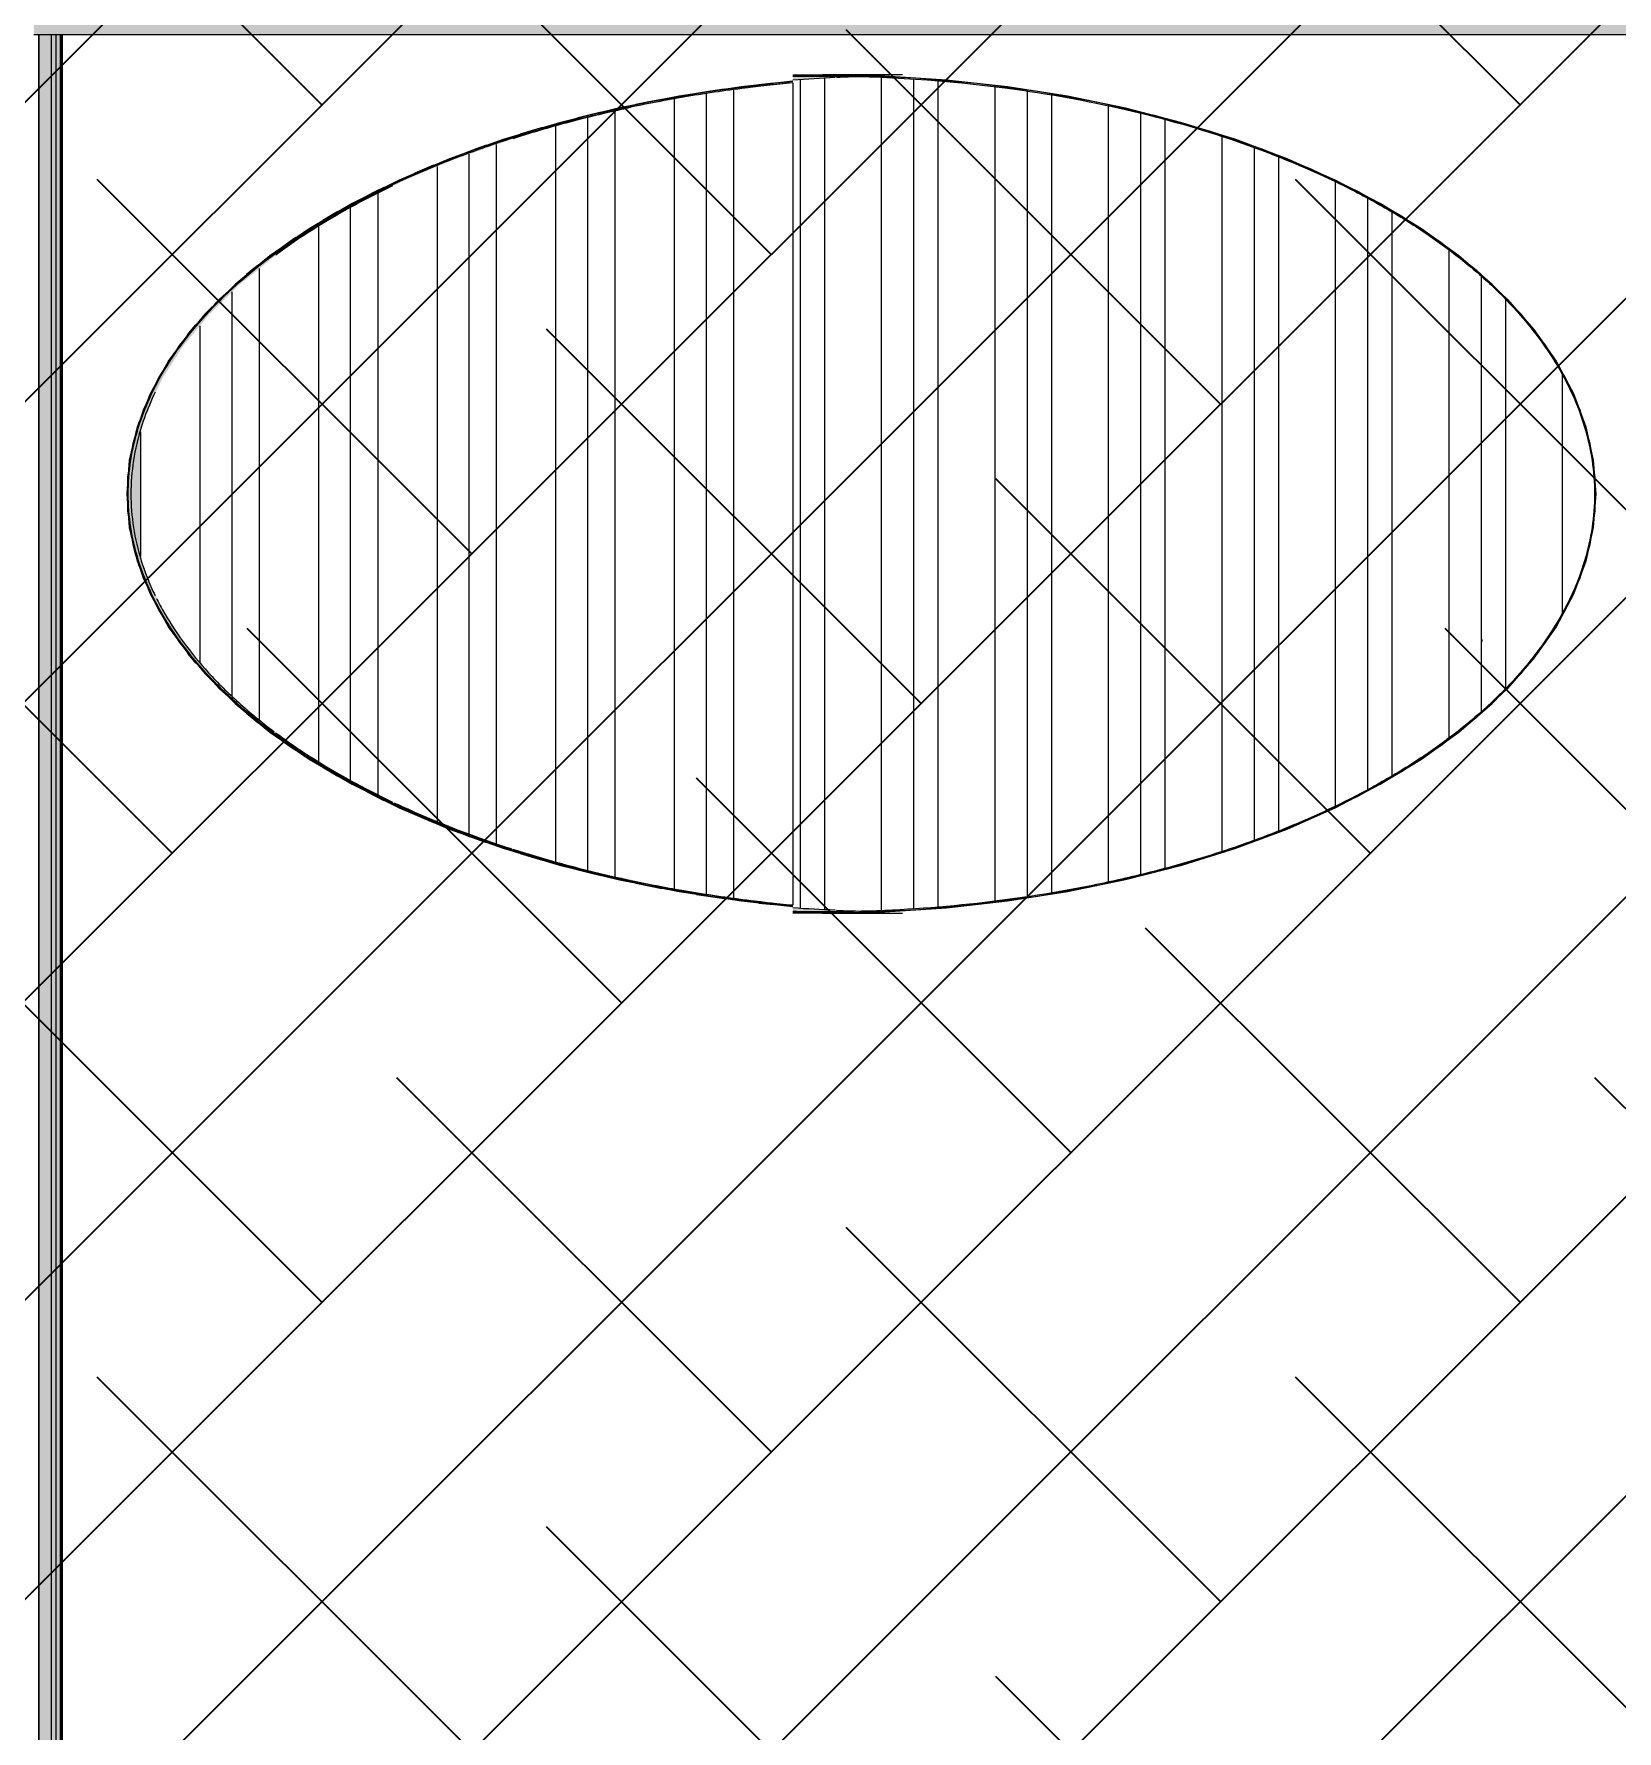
# Model space of a CAD drawing. Header units: millimetres. Extents: x 50357 to 985146, y 723188 to 1803594.
# Drawn here: x 863052 to 866789, y 739682 to 743690 of the extents above; entities that cross this region are included whole.
import ezdxf

# ---------------------------------------------------------------- set-up
doc = ezdxf.new("R2010")
doc.units = ezdxf.units.MM
doc.header["$LTSCALE"] = 3
doc.header["$MEASUREMENT"] = 0
for name, color, linetype, lineweight, true_color in [('A-FLOR', 7, 'Continuous', 5, 0x6e6e6e), ('A-GENM', 7, 'Continuous', 13, 0x6e6e6e), ('A-WALL', 7, 'Continuous', 13, 0x6e6e6e), ('I-WALL', 7, 'Continuous', 25, 0x6e6e6e)]:
    doc.layers.add(name, color=color, linetype=linetype, lineweight=lineweight, true_color=true_color)
doc.layers.add('Hatch (HOR not under LTC submission)', color=252, linetype='Continuous', lineweight=35)

# ---------------------------------------------------------------- blocks, each defined once
blk = doc.blocks.new('Opening End Plate L3 - Opening End Plate L3-4167997-SEC D_1')
at = {"layer": 'A-GENM'}
blk.add_hatch(color=256, dxfattribs=at).paths.add_polyline_path([(-684219.2, 17425), (-684072.3, 17428.2), (-683926.4, 17437.8), (-683768.4, 17456), (-683641.1, 17475.9), (-683503.7, 17504.2), (-683351.9, 17544.3), (-683243.6, 17578.3), (-683122.6, 17623.6), (-683008.7, 17674), (-682902.7, 17729.2), (-682805.2, 17788.9), (-682716.9, 17852.6), (-682637.2, 17921.2), (-682570, 17990.6), (-682512.4, 18063.9), (-682465.8, 18139.6), (-682430.6, 18217), (-682407, 18295.7), (-682395.2, 18375.1), (-682395.2, 18454.9), (-682407, 18534.3), (-682430.6, 18613), (-682465.8, 18690.4), (-682512.4, 18766.1), (-682570, 18839.4), (-682638.3, 18910), (-682727.2, 18984.8), (-682805.2, 19041.1), (-682902.7, 19100.8), (-683008.7, 19156), (-683122.6, 19206.4), (-683247.8, 19253.1), (-683370.9, 19291.6), (-683503.7, 19325.8), (-683664.2, 19357.7), (-683782.4, 19376.2), (-683926.4, 19392.2), (-684080.7, 19402), (-684219.2, 19405), (-684288.9, 19403.5), (-684288.9, 19400.5), (-684219.2, 19402), (-684072.5, 19398.8), (-683926.6, 19389.2), (-683768.4, 19371), (-683641.6, 19351.1), (-683504.3, 19322.9), (-683351.9, 19282.5), (-683244.5, 19248.9), (-683123.6, 19203.7), (-683009.9, 19153.3), (-682901.4, 19096.6), (-682806.7, 19038.6), (-682718.6, 18975), (-682640.2, 18907.8), (-682572.1, 18837.4), (-682514.7, 18764.3), (-682468.3, 18689), (-682433.3, 18611.9), (-682409.8, 18533.6), (-682398.1, 18454.6), (-682398.1, 18375.4), (-682409.8, 18296.4), (-682433.3, 18218.1), (-682468.3, 18141), (-682518.9, 18060.3), (-682572.1, 17992.6), (-682641.5, 17921.2), (-682727.2, 17848.8), (-682806.7, 17791.4), (-682904, 17731.8), (-683009.9, 17676.7), (-683123.6, 17626.3), (-683247.8, 17580.1), (-683371.6, 17541.3), (-683504.3, 17507.1), (-683664.2, 17475.4), (-683782.7, 17456.7), (-683926.6, 17440.8), (-684080.7, 17431), (-684219.2, 17428), (-684288.9, 17429.5), (-684288.9, 17426.5)], flags=0)
h = blk.add_hatch(color=256, dxfattribs=at)
h.paths.add_polyline_path([(-684219.2, 17428), (-684145.6, 17430.5), (-684199.8, 17432.7), (-684288.9, 17438.3), (-684288.9, 17429.5), (-684228.8, 17428.2)], flags=0)
h.paths.add_polyline_path([(-684288.9, 19391.4), (-684177.4, 19398.8), (-684151.3, 19400.5), (-684228.8, 19401.8), (-684288.9, 19400.5), (-684288.9, 19391.7)], flags=0)
h = blk.add_hatch(color=256, dxfattribs=at)
h.paths.add_polyline_path([(-684182.5, 17425.8), (-684123.3, 17426.8), (-684145.6, 17426.6)], flags=0)
h.paths.add_polyline_path([(-684036.1, 17430.6), (-683976.6, 17434.2), (-684011.5, 17432.2)], flags=0)
h.paths.add_polyline_path([(-683890.9, 17441.7), (-683853.9, 17445), (-683861.5, 17445), (-683872.5, 17443.8)], flags=0)
h.paths.add_polyline_path([(-683747.8, 17459.2), (-683711.2, 17464.1), (-683716.7, 17464.1)], flags=0)
h.paths.add_polyline_path([(-683607.8, 17482.8), (-683560.1, 17492), (-683576.1, 17489.3)], flags=0)
h.paths.add_polyline_path([(-683471.7, 17512.5), (-683436.5, 17520.6), (-683440.1, 17520.6), (-683456, 17516.5)], flags=0)
h.paths.add_polyline_path([(-683340.4, 17547.9), (-683306.3, 17557.6), (-683309.4, 17557.6)], flags=0)
h.paths.add_polyline_path([(-683214.8, 17589), (-683182.1, 17600.2), (-683184.8, 17600.2)], flags=0)
h.paths.add_polyline_path([(-683095.7, 17635.5), (-683064.6, 17648.1), (-683067, 17648.1)], flags=0)
h.paths.add_polyline_path([(-682983.8, 17686.9), (-682954.5, 17701), (-682956.8, 17701)], flags=0)
h.paths.add_polyline_path([(-682879.9, 17743.1), (-682852.7, 17758.5), (-682852.7, 17759.8), (-682854.8, 17758.5)], flags=0)
h.paths.add_polyline_path([(-682784.7, 17803.7), (-682759.7, 17820.3), (-682759.7, 17821.7), (-682761.7, 17820.3)], flags=0)
h.paths.add_polyline_path([(-682698.7, 17868.2), (-682676.2, 17885.9), (-682656.4, 17904.5), (-682678.1, 17885.9)], flags=0)
h.paths.add_polyline_path([(-682622.6, 17936.3), (-682602.7, 17954.9), (-682585.6, 17974.4), (-682604.5, 17954.9)], flags=0)
h.paths.add_polyline_path([(-682556.8, 18007.4), (-682539.7, 18027), (-682532.2, 18038.7), (-682541.4, 18027)], flags=0)
h.paths.add_polyline_path([(-682501.7, 18081.2), (-682487.5, 18101.5), (-682476.4, 18122.3), (-682489.2, 18101.5)], flags=0)
h.paths.add_polyline_path([(-682457.8, 18157.2), (-682446.6, 18178.1), (-682438.6, 18199.4), (-682448.3, 18178.1)], flags=0)
h.paths.add_polyline_path([(-682425.2, 18234.9), (-682417.2, 18256.2), (-682414.8, 18269.7), (-682418.9, 18256.2)], flags=0)
h.paths.add_polyline_path([(-682404.3, 18313.7), (-682399.5, 18335.3), (-682399.5, 18346.2), (-682401.1, 18335.3)], flags=0)
h.paths.add_polyline_path([(-682395.2, 18393.2), (-682393.6, 18415), (-682395.2, 18436.8), (-682395.2, 18415)], flags=0)
h.paths.add_polyline_path([(-682397.9, 18472.9), (-682399.5, 18494.7), (-682403.2, 18508.9), (-682399.5, 18483.8)], flags=0)
h.paths.add_polyline_path([(-682412.4, 18552.2), (-682417.2, 18573.8), (-682425.2, 18595.1), (-682414.8, 18560.3)], flags=0)
h.paths.add_polyline_path([(-682438.6, 18630.6), (-682446.6, 18651.9), (-682457.8, 18672.8), (-682446.6, 18648.3)], flags=0)
h.paths.add_polyline_path([(-682476.4, 18707.7), (-682487.5, 18728.5), (-682498.7, 18743.9), (-682487.5, 18725.7)], flags=0)
h.paths.add_polyline_path([(-682525.5, 18782.8), (-682539.7, 18803), (-682556.8, 18822.6), (-682539.7, 18800.8)], flags=0)
h.paths.add_polyline_path([(-682585.6, 18855.6), (-682602.7, 18875.1), (-682622.6, 18893.7), (-682591.3, 18861.5)], flags=0)
h.paths.add_polyline_path([(-682656.4, 18925.5), (-682676.2, 18944.1), (-682698.7, 18961.8), (-682676.2, 18942.5)], flags=0)
h.paths.add_polyline_path([(-682737.3, 18992.1), (-682759.7, 19009.7), (-682761.7, 19009.7), (-682759.7, 19008.3)], flags=0)
h.paths.add_polyline_path([(-682827.8, 19055), (-682852.7, 19071.5), (-682852.7, 19070.2), (-682831.3, 19057.1)], flags=0)
h.paths.add_polyline_path([(-682927.4, 19113.7), (-682954.5, 19129), (-682954.5, 19127.8), (-682935.4, 19117.8)], flags=0)
h.paths.add_polyline_path([(-683035.4, 19167.9), (-683064.6, 19181.9), (-683064.6, 19180.8), (-683039.5, 19169.7)], flags=0)
h.paths.add_polyline_path([(-683151.2, 19217.2), (-683182.1, 19229.8), (-683182.1, 19228.7)], flags=0)
h.paths.add_polyline_path([(-683273.8, 19261.2), (-683306.3, 19272.4), (-683306.3, 19271.4)], flags=0)
h.paths.add_polyline_path([(-683402.7, 19299.8), (-683456, 19313.9), (-683436.5, 19308.5)], flags=0)
h.paths.add_polyline_path([(-683536.8, 19332.6), (-683571.8, 19340.7), (-683560.1, 19337.4)], flags=0)
h.paths.add_polyline_path([(-683675.4, 19359.4), (-683711.2, 19365.9), (-683711.2, 19365.1)], flags=0)
h.paths.add_polyline_path([(-683817.6, 19380.1), (-683872.5, 19386.6), (-683853.9, 19384.2)], flags=0)
h.paths.add_polyline_path([(-683962.4, 19394.5), (-683999.1, 19397.8), (-683999.1, 19397), (-683976.6, 19395.5)], flags=0)
h.paths.add_polyline_path([(-684108.8, 19402.6), (-684168, 19404.2), (-684145.6, 19403.4)], flags=0)
for p, q in [((-684219.2, 19405), (-684289.1, 19404.3)), ((-684030.6, 19405), (-684219.2, 19405)), ((-684289.1, 17425.7), (-684219.2, 17425)), ((-684219.2, 17425), (-684030.6, 17425))]:
    blk.add_line(p, q, dxfattribs=at)
at = {"layer": 'A-GENM', "flags": 128}
blk.add_lwpolyline([(-684219.2, 17425), (-684072.3, 17428.2), (-683926.4, 17437.8), (-683782.4, 17453.8), (-683641.1, 17475.9), (-683503.7, 17504.2), (-683370.9, 17538.4), (-683243.6, 17578.3), (-683122.6, 17623.6), (-683008.7, 17674), (-682902.7, 17729.2), (-682805.2, 17788.9), (-682716.9, 17852.6), (-682638.3, 17920), (-682570, 17990.6), (-682512.4, 18063.9), (-682465.8, 18139.6), (-682430.6, 18217), (-682407, 18295.7), (-682395.2, 18375.1), (-682395.2, 18454.9), (-682407, 18534.3), (-682430.6, 18613), (-682465.8, 18690.4), (-682512.4, 18766.1), (-682570, 18839.4), (-682638.3, 18910), (-682716.9, 18977.4), (-682805.2, 19041.1), (-682902.7, 19100.8), (-683008.7, 19156), (-683122.6, 19206.4), (-683243.6, 19251.7), (-683370.9, 19291.6), (-683503.7, 19325.8), (-683641.1, 19354.1), (-683782.4, 19376.2), (-683926.4, 19392.2), (-684072.3, 19401.8), (-684219.2, 19405)], dxfattribs=at)
at = {"layer": 'A-GENM'}
for points in [[(-684289, 19401.3), (-684265.8, 19401.8), (-684242.5, 19402), (-684219.2, 19402)], [(-684189.4, 19398.2), (-684222.7, 19396.7), (-684256, 19394.6), (-684289.1, 19392)], [(-684289.1, 17438), (-684256, 17435.4), (-684222.6, 17433.9), (-684189.3, 17432.9)], [(-684219.2, 17428), (-684242.5, 17428), (-684265.8, 17428.2), (-684289, 17428.7)], [(-684186.1, 17431.6), (-684165.8, 17430.7), (-684145.4, 17430.1), (-684125, 17429.7)]]:
    blk.add_open_spline(points, degree=3, dxfattribs=at)
for points, knots in [([(-684219.2, 19402), (-684072.3, 19402), (-683827.4, 19385.9), (-683501.2, 19326.8), (-683240.2, 19252.5), (-683043.9, 19172.5), (-682902.6, 19098.9), (-682805.2, 19039.3), (-682717, 18975.6), (-682612.3, 18885.9), (-682528.3, 18789.8), (-682466.4, 18689.3), (-682431.4, 18612.1), (-682407.9, 18533.8), (-682392.2, 18428.3), (-682402, 18295.9), (-682460.7, 18139.9), (-682564.9, 17990.8), (-682687.6, 17875.6), (-682805.2, 17790.7), (-682902.6, 17731.1), (-683008.6, 17675.9), (-683122.4, 17625.5), (-683243.4, 17580.2), (-683370.7, 17540.3), (-683503.5, 17506.2), (-683686.8, 17468.5), (-683925.4, 17436.6), (-684121.3, 17428), (-684219.2, 17428)], [-3.141593, -3.141593, -3.141593, -3.141593, -2.899932, -2.738824, -2.577717, -2.41661, -2.336056, -2.255502, -2.174949, -2.094395, -1.933288, -1.852734, -1.77218, -1.691627, -1.611073, -1.449966, -1.288859, -1.127751, -0.966644, -0.88609, -0.805537, -0.724983, -0.644429, -0.563876, -0.483322, -0.402768, -0.322215, -0.161107, 0, 0, 0, 0]), ([(-684125.1, 19400.7), (-684142.5, 19400.2), (-684162.9, 19399.4), (-684183.2, 19398.5), (-684186.1, 19398.4)], [3.19341566, 3.19341566, 3.19341566, 3.19341566, 3.22214631, 3.22695836, 3.22695836, 3.22695836, 3.22695836])]:
    blk.add_open_spline(points, degree=3, knots=knots, dxfattribs=at)
blk = doc.blocks.new('Aluminum Louvers FL - Aluminum Louvers FL-3941679-SEC D_2')
at = {"layer": 'A-GENM'}
h = blk.add_hatch(color=256, dxfattribs=at)
h.paths.add_polyline_path([(-689237.7, 8895), (-689237.7, 9185), (-689245.9, 9158.6), (-689258.2, 9079.1), (-689258.2, 9000.1), (-689243.9, 8914.8), (-689239, 8899.2)], flags=0)
h.paths.add_polyline_path([(-689237.7, 13543.4), (-689237.7, 13836.6), (-689246.7, 13807), (-689258.7, 13729.1), (-689258.4, 13648), (-689244.3, 13564.7), (-689239, 13547.6)], flags=0)
h.paths.add_polyline_path([(-689237.7, 18268), (-689237.9, 18561.3), (-689246.7, 18533), (-689258.9, 18450), (-689258.9, 18375.4), (-689244.3, 18289.3), (-689237.9, 18268.5)], flags=0)
h.paths.add_polyline_path([(-689237.7, 22992.5), (-689238.5, 23284.8), (-689246.7, 23258.6), (-689259, 23179.1), (-689257.8, 23093), (-689246.5, 23020.7), (-689238.5, 22995.1)], flags=0)
blk = doc.blocks.new('Opening End Plate L3 - Opening End Plate L3-4167997-SEC D_2')
at = {"layer": 'A-GENM'}
blk.add_hatch(color=256, dxfattribs=at).paths.add_polyline_path([(-687697.3, 17440.9), (-687697.3, 17443.9), (-687818.4, 17456.7), (-687967.8, 17479.3), (-688109.3, 17507.1), (-688247.9, 17541.3), (-688380.8, 17581.1), (-688509, 17627.2), (-688625.9, 17676.7), (-688736.5, 17731.8), (-688838.1, 17791.4), (-688939.1, 17862.3), (-689012.1, 17922.2), (-689083.3, 17992.6), (-689143.3, 18065.7), (-689191.7, 18141), (-689230.4, 18224.6), (-689252.8, 18296.4), (-689265.1, 18375.4), (-689265.1, 18454.6), (-689252.8, 18533.6), (-689228.3, 18611.9), (-689191.7, 18689), (-689140.2, 18768.1), (-689083.3, 18837.4), (-689012.1, 18907.8), (-688924.5, 18978.9), (-688838.1, 19038.6), (-688736.5, 19098.2), (-688621.2, 19155.3), (-688507, 19203.7), (-688380.8, 19248.9), (-688238.4, 19291), (-688109.3, 19322.9), (-687965.8, 19351.1), (-687818.4, 19373.3), (-687697.3, 19386.1), (-687697.3, 19389.1), (-687818.7, 19376.2), (-687967.8, 19353.7), (-688109.9, 19325.8), (-688248.7, 19291.6), (-688381.7, 19251.7), (-688508.9, 19206.1), (-688628.7, 19155.3), (-688745.3, 19096.5), (-688844.7, 19037.7), (-688932, 18977.4), (-689014.1, 18910), (-689085.5, 18839.4), (-689145.7, 18766.1), (-689196.9, 18685.1), (-689231.1, 18613), (-689255.8, 18534.3), (-689268.1, 18450), (-689268.1, 18375.1), (-689255.8, 18295.7), (-689230.1, 18214.9), (-689194.4, 18139.6), (-689140.2, 18057.2), (-689085.5, 17990.6), (-689014.1, 17920), (-688932, 17852.6), (-688839.8, 17788.9), (-688737.9, 17729.2), (-688627.1, 17674), (-688508.1, 17623.6), (-688381.7, 17578.3), (-688238.4, 17535.9), (-688109.9, 17504.2), (-687966.3, 17475.9), (-687818.7, 17453.8), (-687787.5, 17450.5)], flags=0)
h = blk.add_hatch(color=256, dxfattribs=at)
h.paths.add_polyline_path([(-687697.3, 17443.9), (-687697.3, 17444.6), (-687763, 17450.9)], flags=0)
h.paths.add_polyline_path([(-687812.1, 17456.7), (-687967.8, 17480.6), (-688109.9, 17508.9), (-688248.7, 17543.4), (-688381.7, 17583.7), (-688508.9, 17629.8), (-688627.1, 17680.5), (-688737.9, 17736.4), (-688839.8, 17796.9), (-688932.8, 17862.3), (-689014.1, 17930.4), (-689083.3, 18000.3), (-689140.2, 18070.7), (-689186.8, 18143.8), (-689222.7, 18220.3), (-689246.8, 18297.8), (-689258.9, 18375.4), (-689258.9, 18454.6), (-689244.3, 18540.7), (-689222, 18611.9), (-689185.5, 18689), (-689137, 18764.3), (-689077, 18837.4), (-689005.8, 18907.8), (-688918.2, 18978.9), (-688831.9, 19038.6), (-688730.2, 19098.2), (-688614.9, 19155.3), (-688500.8, 19203.7), (-688358.4, 19253.7), (-688224.4, 19292.9), (-688080.1, 19327.4), (-687935.7, 19354.7), (-687967.8, 19350.7), (-688109.9, 19322.7), (-688248.7, 19288.5), (-688381.7, 19248.6), (-688508.9, 19202.8), (-688627.1, 19152.7), (-688739.3, 19096.5), (-688839.4, 19037.7), (-688932, 18973.5), (-689014.1, 18905.8), (-689085.5, 18834.7), (-689145.7, 18760.5), (-689193.6, 18685.1), (-689230.4, 18605.4), (-689252.8, 18533.6), (-689265.1, 18450), (-689265.1, 18375.1), (-689252.6, 18295.7), (-689226.8, 18214.9), (-689190.8, 18139.6), (-689140.2, 18061.9), (-689077, 17986.4), (-689010.7, 17921.1), (-688926.8, 17852.6), (-688833.8, 17788.9), (-688731.2, 17729.2), (-688619.4, 17674), (-688499.2, 17623.6), (-688371.3, 17578.3), (-688238.4, 17539), (-688094.4, 17504.2), (-687946.1, 17475.9), (-687818.4, 17456.7)], flags=0)
at = {"layer": 'A-GENM', "flags": 128}
for points in [[(-687697.5, 19389.6), (-687818.7, 19376.2), (-687966.3, 19354.1), (-688109.9, 19325.8), (-688248.7, 19291.6), (-688381.7, 19251.7), (-688508.1, 19206.4), (-688627.1, 19156), (-688737.9, 19100.8), (-688839.8, 19041.1), (-688932, 18977.4), (-689014.1, 18910), (-689085.5, 18839.4), (-689145.7, 18766.1), (-689194.4, 18690.4), (-689231.1, 18613), (-689255.8, 18534.3), (-689268.1, 18454.9), (-689268.1, 18375.1), (-689255.8, 18295.7), (-689250.3, 18274.1)], [(-689250.1, 18273.6), (-689231.1, 18217), (-689194.4, 18139.6), (-689145.7, 18063.9), (-689085.5, 17990.6), (-689014.1, 17920), (-688932, 17852.6), (-688839.8, 17788.9), (-688737.9, 17729.2), (-688627.1, 17674), (-688508.1, 17623.6), (-688381.7, 17578.3), (-688248.7, 17538.4), (-688109.9, 17504.2), (-687966.3, 17475.9), (-687818.7, 17453.8), (-687697.5, 17440.4)]]:
    blk.add_lwpolyline(points, dxfattribs=at)
at = {"layer": 'A-GENM'}
for points, knots in [([(-687697.5, 17443.4), (-687738, 17447.2), (-687828.4, 17457.1), (-687966.4, 17477.9), (-688158, 17515.6), (-688385.2, 17577.5), (-688631.3, 17673.5), (-688844.6, 17788.7), (-688990.2, 17898.2), (-689085.2, 17992.2), (-689145.2, 18065.3), (-689193.7, 18140.7), (-689230.4, 18217.9), (-689254.9, 18296.2), (-689267.2, 18375.3), (-689267.2, 18454.7), (-689250.8, 18560.1), (-689199.7, 18690.1), (-689090.8, 18839.2), (-688937, 18977.4), (-688742.4, 19101.1), (-688550.4, 19189.4), (-688381.9, 19249.8), (-688248.9, 19289.7), (-688110.1, 19323.8), (-687966.4, 19352.1), (-687828.5, 19373), (-687738, 19382.6), (-687697.5, 19386.4)], [-6.106371, -6.106371, -6.106371, -6.106371, -6.041524, -5.960971, -5.880417, -5.71931, -5.558202, -5.397095, -5.235988, -5.155434, -5.07488, -4.994327, -4.913773, -4.833219, -4.752666, -4.672112, -4.591558, -4.430451, -4.269344, -4.108237, -3.947129, -3.786022, -3.705468, -3.624915, -3.544361, -3.463807, -3.383254, -3.318407, -3.318407, -3.318407, -3.318407]), ([(-688082, 19327.4), (-688089, 19325.9), (-688143.2, 19314.1), (-688237, 19291), (-688320.5, 19266.3), (-688358.8, 19254)], [3.5324486, 3.5324486, 3.5324486, 3.5324486, 3.5443609, 3.6249146, 3.6957247, 3.6957247, 3.6957247, 3.6957247]), ([(-688642.4, 19142.6), (-688672.6, 19128.3), (-688772.8, 19077.5), (-688861.8, 19021.2), (-688918.5, 18979.1)], [3.8827026, 3.8827026, 3.8827026, 3.8827026, 3.9471292, 4.1032263, 4.1032263, 4.1032263, 4.1032263]), ([(-689203.2, 18655), (-689222.5, 18615.1), (-689246.3, 18548.5), (-689260.9, 18454.7), (-689260.9, 18375.3), (-689248.6, 18296.2), (-689227.7, 18229.4), (-689210.1, 18189.3), (-689203.2, 18175)], [4.466154, 4.466154, 4.466154, 4.466154, 4.5915585, 4.6721122, 4.7526658, 4.8332195, 4.9137731, 4.9586283, 4.9586283, 4.9586283, 4.9586283]), ([(-689199.8, 18168.1), (-689195.2, 18159), (-689177, 18124.5), (-689138.9, 18065.3), (-689078.9, 17992.2), (-689007.1, 17921.1), (-688951.6, 17875.7), (-688921.8, 17853.4)], [4.9658531, 4.9658531, 4.9658531, 4.9658531, 4.9943268, 5.0748804, 5.1554341, 5.2359878, 5.318505, 5.318505, 5.318505, 5.318505]), ([(-688918.7, 17851.1), (-688891.2, 17830.6), (-688806.8, 17772.6), (-688710.3, 17719.6), (-688642.4, 17687.4)], [5.3213862, 5.3213862, 5.3213862, 5.3213862, 5.3970951, 5.5420767, 5.5420767, 5.5420767, 5.5420767]), ([(-688638.8, 17685.6), (-688632.4, 17682.6), (-688549.9, 17644.2), (-688457, 17607.9), (-688366.2, 17578.4), (-688362, 17577.1)], [5.5446642, 5.5446642, 5.5446642, 5.5446642, 5.5582024, 5.7193097, 5.727042, 5.727042, 5.727042, 5.727042]), ([(-688358.8, 17576), (-688277, 17549.7), (-688184.7, 17525), (-688089, 17504.1), (-688082, 17502.6)], [5.7290531, 5.7290531, 5.7290531, 5.7290531, 5.880417, 5.8923294, 5.8923294, 5.8923294, 5.8923294]), ([(-688078.7, 17501.9), (-688039.5, 17493.5), (-687951.8, 17476.5), (-687858.3, 17462.9), (-687805.3, 17455.8), (-687801.9, 17455.4)], [5.8941986, 5.8941986, 5.8941986, 5.8941986, 5.9609707, 6.0415243, 6.0470416, 6.0470416, 6.0470416, 6.0470416])]:
    blk.add_open_spline(points, degree=3, knots=knots, dxfattribs=at)
for points in [[(-687697.5, 19386), (-687731.4, 19382.8), (-687765.1, 19379.1), (-687798.5, 19375)], [(-687798.5, 17455), (-687765.1, 17450.9), (-687731.4, 17446.8), (-687697.6, 17443.7)]]:
    blk.add_open_spline(points, degree=3, dxfattribs=at)

msp = doc.modelspace()

# ---------------------------------------------------------------- hatches: boundary and pattern name
at = {"layer": 'A-FLOR'}
for points in [[(864392.5395, 743688.9831), (864843.446, 743688.9831), (864843.446, 744188.9831), (863051.5192, 744188.9831), (863051.5192, 743688.9831), (864302.3583, 743688.9831)], [(864843.446, 743688.9831), (867444.4393, 743688.9831), (867444.4393, 744188.9831), (864843.446, 744188.9831), (864843.446, 743755.6992)]]:
    msp.add_hatch(color=256, dxfattribs=at).paths.add_polyline_path(points, flags=0)
at = {"layer": 'Hatch (HOR not under LTC submission)'}
h = msp.add_hatch(dxfattribs=at)
h.set_pattern_fill('ANSI38', color=256, scale=4000)
h.paths.add_polyline_path([(853871.7666, 751128.0064), (853871.7666, 735638.9831), (853656.482, 735638.9831), (853656.482, 728688.9831), (867744.0584, 728688.9831), (867748.3434, 751128.0064)])
at = {"layer": 'I-WALL'}
for points in [[(863093.0414, 736853.9831), (863093.0414, 743688.9831), (863063.1582, 743688.9831), (863063.1582, 736853.9831)], [(863106.2173, 737988.9831), (863109.4157, 737988.9831), (863108.9497, 738089.4831), (863106.9497, 738089.4831), (863106.9497, 738239.4831), (863109.4157, 738239.4831), (863109.4157, 743688.9831), (863106.2173, 743688.9831), (863106.2173, 737996.0271)], [(863116.9341, 737988.9831), (863116.4754, 738089.4831), (863114.4754, 738089.4831), (863114.4754, 738239.4831), (863116.9341, 738239.4831), (863116.9341, 743688.9831), (863114.1937, 743688.9831), (863114.1937, 737988.9831)]]:
    msp.add_hatch(color=256, dxfattribs=at).paths.add_polyline_path(points, flags=0)
at = {"layer": 'I-WALL', "lineweight": 5}
for points in [[(863093.0414, 736853.9831), (863103.0414, 736853.9831), (863103.0414, 743688.9831), (863093.0414, 743688.9831), (863093.0414, 736879.3673)], [(863103.0414, 736853.9831), (863106.2173, 736853.9831), (863106.2173, 743688.9831), (863103.0414, 743688.9831), (863103.0414, 736879.3673)], [(863109.4157, 737988.9831), (863114.1937, 737988.9831), (863114.1937, 743688.9831), (863109.4157, 743688.9831), (863109.4157, 738239.4831), (863111.169, 738239.4831), (863111.169, 738222.4831), (863113.0665, 738222.4831), (863113.0665, 738106.8711), (863111.169, 738106.8711), (863111.169, 738089.4831), (863109.4157, 738089.4831), (863109.4157, 737996.0271)]]:
    msp.add_hatch(color=256, dxfattribs=at).paths.add_polyline_path(points, flags=0)
h = msp.add_hatch(color=256, dxfattribs=at)
h.paths.add_polyline_path([(863114.2155, 736853.9831), (863118.5653, 736853.9831), (863118.5653, 738089.4831), (863116.9341, 738089.4831), (863116.9341, 737988.9831), (863114.1937, 737988.9831), (863114.1937, 736853.9831)], flags=0)
h.paths.add_polyline_path([(863118.5653, 738239.4831), (863118.5653, 743688.9831), (863116.9341, 743688.9831), (863116.9341, 738239.4831)], flags=0)
h = msp.add_hatch(color=256, dxfattribs=at)
h.paths.add_polyline_path([(863275.9966, 742665.5453), (863280.7023, 742697.7527), (863277.4019, 742683.645)], flags=0)
h.paths.add_polyline_path([(863291.7063, 742744.7903), (863297.1571, 742765.9425), (863294.187, 742755.3941)], flags=0)
h.paths.add_polyline_path([(863319.6434, 742823.1109), (863330.9915, 742848.6982), (863326.6427, 742840.9056)], flags=0)
h.paths.add_polyline_path([(863359.6216, 742900.0003), (863380.5984, 742932.839), (863369.3789, 742917.4844)], flags=0)
h.paths.add_polyline_path([(863411.3769, 742974.9613), (863424.3321, 742992.5586), (863423.5424, 742991.6106)], flags=0)
h = msp.add_hatch(color=256, dxfattribs=at)
h.paths.add_polyline_path([(863438.9266, 742199.4436), (863421.9251, 742218.569), (863424.3321, 742215.4076)], flags=0)
h.paths.add_polyline_path([(863381.8152, 742273.4619), (863367.7559, 742293.3901), (863372.3967, 742286.3517)], flags=0)
h.paths.add_polyline_path([(863336.378, 742349.6159), (863325.443, 742370.1106), (863328.2796, 742364.1274), (863330.9915, 742359.268)], flags=0)
h.paths.add_polyline_path([(863302.9051, 742427.4102), (863295.1794, 742448.3298), (863296.4005, 742443.9474)], flags=0)
h.paths.add_polyline_path([(863281.6087, 742506.3388), (863277.1521, 742527.5384), (863278.0764, 742521.438)], flags=0)
h.paths.add_polyline_path([(863272.6216, 742585.8893), (863271.7, 742603.9831), (863271.2168, 742603.9831)], flags=0)

# ---------------------------------------------------------------- linework, layer by layer
at = {"layer": 'A-FLOR'}
for p, q in [((863051.5192, 743688.9831), (866944.3765, 743688.9831)), ((866469.7212, 742259.9824), (866469.7212, 742255.7354))]:
    msp.add_line(p, q, dxfattribs=at)
at = {"layer": 'A-GENM'}
for p, q in [((864843.0058, 743574.5072), (864843.0058, 741633.4589)), ((864861.0722, 741626.3766), (864861.0722, 743581.5904)), ((864917.6419, 743585.3723), (864917.6419, 741622.5956)), ((865051.6235, 743588.1193), (865051.6235, 741619.8406)), ((865129.0355, 741624.7416), (865129.0355, 743583.2165)), ((865185.6051, 743579.491), (865185.6051, 741628.466)), ((865319.5867, 743565.5687), (865319.5867, 741642.3974)), ((864563.0189, 743536.6371), (864563.0189, 741671.4797)), ((864639.1187, 741659.1905), (864639.1187, 743548.7757)), ((864703.0124, 743558.5391), (864703.0124, 741649.4271)), ((865396.9987, 741653.1622), (865396.9987, 743554.8056)), ((865453.5682, 743545.9194), (865453.5682, 741662.0474)), ((865587.5498, 743520.1698), (865587.5498, 741687.7963)), ((864359.1317, 741715.5028), (864359.1317, 743492.4648)), ((864423.0255, 743508.2007), (864423.0255, 741699.7657)), ((865664.9617, 741705.6231), (865664.9617, 743502.3424)), ((865721.5314, 743487.7843), (865721.5314, 741720.1803)), ((864283.032, 743472.8631), (864283.032, 741734.8876)), ((865855.513, 743448.023), (865855.513, 741759.9426)), ((864079.1448, 741801.3062), (864079.1448, 743406.6614)), ((864143.0386, 743429.5518), (864143.0386, 741778.4147)), ((865932.925, 741786.9351), (865932.925, 743421.03)), ((865989.4946, 743399.8527), (865989.4946, 741808.1111)), ((864003.0451, 743376.9761), (864003.0451, 741830.9905)), ((866123.4762, 743341.7734), (866123.4762, 741866.1927)), ((863799.1579, 741927.5113), (863799.1579, 743280.4568)), ((863863.0516, 743313.3048), (863863.0516, 741894.661)), ((866200.8882, 741906.5167), (866200.8882, 743301.4495)), ((866257.4578, 743269.327), (866257.4578, 741938.6392)), ((863723.0582, 743235.8712), (863723.0582, 741972.0932)), ((866391.4394, 743180.1058), (866391.4394, 742027.8604)), ((863583.0647, 743136.2755), (863583.0647, 742071.6919)), ((863519.171, 742126.7777), (863519.171, 743081.1853)), ((866468.8514, 742091.2133), (866468.8514, 743116.7561)), ((866525.421, 743062.3982), (866525.421, 742145.5675)), ((863443.0713, 743001.1936), (863443.0713, 742206.7711)), ((866659.4027, 742885.5639), (866659.4027, 742322.4028)), ((863303.0778, 742751.0201), (863303.0778, 742456.9411))]:
    msp.add_line(p, q, dxfattribs=at)
at = {"layer": 'A-WALL'}
msp.add_line((864854.299, 741614.786), (864843.4273, 741615.0412), dxfattribs=at)
at = {"layer": 'A-WALL', "flags": 128}
for points in [[(864615.7782, 743549.8212), (864648.4359, 743554.896), (864681.2636, 743559.6662)], [(864817.2339, 743575.6127), (864801.4453, 743573.9758), (864785.6841, 743572.2696)], [(864472.0705, 743523.4554), (864502.7337, 743529.6492), (864533.5987, 743535.5667)], [(864659.3968, 743555.9549), (864652.3015, 743554.896), (864645.2142, 743553.8228)], [(864332.8457, 743491.2099), (864361.418, 743498.399), (864390.2177, 743505.3395)], [(864198.9903, 743453.2846), (864225.4054, 743461.3482), (864252.0676, 743469.1898)], [(864071.359, 743409.9152), (864095.578, 743418.7371), (864120.0585, 743427.3623)], [(863950.7697, 743361.3716), (863972.7777, 743370.842), (863995.0575, 743380.1396)], [(863837.998, 743307.9564), (863857.8009, 743317.9735), (863877.8824, 743327.8401)], [(863733.7729, 743250.0037), (863751.3933, 743260.4745), (863769.2963, 743270.8155)], [(863638.7714, 743187.8767), (863654.245, 743198.7179), (863670.0029, 743209.4483)], [(863553.615, 743121.9662), (863566.9861, 743133.1042), (863580.213, 743143.8073)], [(863478.8647, 743052.688), (863490.1824, 743064.059), (863501.7834, 743075.3529)], [(863415.0177, 742980.4806), (863424.3321, 742992.03), (863433.928, 743003.5172)], [(863362.5037, 742905.8026), (863369.8621, 742917.4844), (863377.5004, 742929.1177)], [(863321.6814, 742829.1302), (863327.1259, 742840.9056), (863332.8484, 742852.6454)], [(863292.8363, 742750.9541), (863296.4005, 742762.7902), (863300.2412, 742774.6031)], [(863276.1783, 742671.7813), (863277.8851, 742683.645), (863279.8681, 742695.502)], [(863279.8681, 742512.4642), (863277.8851, 742524.3212), (863276.1783, 742536.1849)], [(863300.2412, 742433.3631), (863296.4005, 742445.1759), (863292.8363, 742457.0121)], [(863332.8484, 742355.3208), (863327.1259, 742367.0606), (863321.6814, 742378.8359)], [(863377.5004, 742278.8485), (863369.8621, 742290.4818), (863362.5037, 742302.1635)], [(863433.928, 742204.449), (863424.3321, 742215.9361), (863415.0703, 742227.4193)], [(863501.7834, 742132.6133), (863490.1824, 742143.9071), (863478.8647, 742155.2781)], [(863580.213, 742064.1589), (863566.9861, 742074.8619), (863553.615, 742085.9999)], [(863670.0029, 741998.5179), (863654.245, 742009.2482), (863638.7714, 742020.0895)], [(863769.2963, 741937.1507), (863751.3933, 741947.4917), (863733.7729, 741957.9625)], [(863877.8824, 741880.1261), (863857.8009, 741889.9927), (863837.998, 741900.0098)], [(863995.0575, 741827.8266), (863972.7777, 741837.1242), (863950.7697, 741846.5946)], [(864120.0585, 741780.6039), (864095.578, 741789.2291), (864071.359, 741798.0509)], [(864252.0676, 741738.7763), (864225.4054, 741746.6179), (864198.9903, 741754.6815)], [(864390.2177, 741702.6266), (864361.418, 741709.5672), (864332.8457, 741716.7563)], [(864533.5987, 741672.3995), (864502.7337, 741678.317), (864472.0705, 741684.5108)], [(864681.2636, 741648.3), (864648.4359, 741653.0702), (864615.7782, 741658.1449)], [(864645.2142, 741654.1434), (864652.3015, 741653.0702), (864659.3968, 741652.0112)], [(864785.6841, 741635.6965), (864801.4453, 741633.9903), (864817.2339, 741632.3535)]]:
    msp.add_lwpolyline(points, dxfattribs=at)
at = {"layer": 'I-WALL'}
for p, q in [((863063.0286, 736853.9831), (863063.0286, 743688.9831)), ((863063.1582, 743688.9831), (863063.1582, 736853.9831)), ((863093.0414, 736853.9831), (863093.0414, 743688.9831)), ((863103.0414, 743688.9831), (863103.0414, 736853.9831)), ((863114.1937, 737290.7682), (863114.1937, 743688.9831)), ((863116.9341, 738239.4831), (863116.9341, 743688.9831)), ((863118.5653, 738239.4831), (863118.5653, 743688.9831)), ((864797.5797, 743573.9758), (864763.0558, 743570.1441)), ((863271.8399, 742615.8862), (863271.7, 742603.9831)), ((863271.7, 742603.9831), (863271.8399, 742592.08)), ((864763.0558, 741637.8221), (864797.5797, 741633.9903))]:
    msp.add_line(p, q, dxfattribs=at)
at = {"layer": 'I-WALL', "flags": 128}
for points in [[(863271.2168, 742603.9831), (863277.4019, 742683.645), (863295.9172, 742762.7902), (863326.6427, 742840.9056), (863369.3789, 742917.4844), (863423.8489, 742992.03), (863489.6992, 743064.059), (863566.5029, 743133.1042), (863653.7618, 743198.7179), (863750.9101, 743260.4745), (863857.3177, 743317.9735), (863972.2945, 743370.842), (864095.0948, 743418.7371), (864224.9222, 743461.3482), (864360.9348, 743498.399), (864502.2505, 743529.6492), (864647.9527, 743554.896), (864797.0965, 743573.9758), (864843.2153, 743578.5557)], [(864681.2636, 743559.6662), (864648.4359, 743554.896), (864615.7782, 743549.8212)], [(864843.4405, 743593.2578), (864986.8076, 743593.1802), (865133.342, 743586.7649), (865278.4492, 743573.9758), (865421.1884, 743554.896), (865560.6337, 743529.6492), (865695.8808, 743498.399), (865826.0526, 743461.3482), (865950.3049, 743418.7371), (866067.8318, 743370.842), (866177.8711, 743317.9735), (866279.7093, 743260.4745), (866372.6857, 743198.7179), (866456.1975, 743133.1042), (866529.703, 743064.059), (866592.7255, 742992.03), (866644.8564, 742917.4844), (866685.7574, 742840.9056), (866715.1634, 742762.7902), (866732.8836, 742683.645), (866738.8031, 742603.9831)], [(864533.5987, 743535.5667), (864502.7337, 743529.6492), (864472.0705, 743523.4554)], [(864390.2177, 743505.3395), (864361.418, 743498.399), (864332.8457, 743491.2099)], [(864252.0676, 743469.1898), (864225.4054, 743461.3482), (864198.9903, 743453.2846)], [(864120.0585, 743427.3623), (864095.578, 743418.7371), (864071.359, 743409.9152)], [(863995.0575, 743380.1396), (863972.7777, 743370.842), (863950.7697, 743361.3716)], [(863877.8824, 743327.8401), (863857.8009, 743317.9735), (863837.998, 743307.9564)], [(863769.2963, 743270.8155), (863751.3933, 743260.4745), (863733.7729, 743250.0037)], [(863670.0029, 743209.4483), (863654.245, 743198.7179), (863638.7714, 743187.8767)], [(863580.213, 743143.8073), (863566.9861, 743133.1042), (863553.615, 743121.9662)], [(863501.7834, 743075.3529), (863490.1824, 743064.059), (863478.8647, 743052.688)], [(863433.928, 743003.5172), (863424.3321, 742992.03), (863415.0177, 742980.4806)], [(863377.5004, 742929.1177), (863369.8621, 742917.4844), (863362.5037, 742905.8026)], [(863332.8484, 742852.6454), (863327.1259, 742840.9056), (863321.6814, 742829.1302)], [(863300.2412, 742774.6031), (863296.4005, 742762.7902), (863292.8363, 742750.9541)], [(863279.8681, 742695.502), (863277.8851, 742683.645), (863276.1783, 742671.7813)], [(864843.2153, 741629.4105), (864797.0965, 741633.9903), (864647.9527, 741653.0702), (864502.2505, 741678.317), (864360.9348, 741709.5672), (864224.9222, 741746.6179), (864095.0948, 741789.2291), (863972.2945, 741837.1242), (863857.3177, 741889.9927), (863750.9101, 741947.4917), (863653.7618, 742009.2482), (863566.5029, 742074.8619), (863489.6992, 742143.9071), (863423.8489, 742215.9361), (863369.3789, 742290.4818), (863326.6427, 742367.0606), (863295.9172, 742445.1759), (863277.4019, 742524.3212), (863271.2168, 742603.9831)], [(866738.8031, 742603.9831), (866732.8836, 742524.3212), (866715.1634, 742445.1759), (866685.7574, 742367.0606), (866644.8564, 742290.4818), (866592.7255, 742215.9361), (866529.703, 742143.9071), (866456.1975, 742074.8619), (866372.6857, 742009.2482), (866279.7093, 741947.4917), (866177.8711, 741889.9927), (866067.8318, 741837.1242), (865950.3049, 741789.2291), (865859.1473, 741757.2344)], [(863276.1783, 742536.1849), (863277.8851, 742524.3212), (863279.8681, 742512.4642)], [(863292.8363, 742457.0121), (863296.4005, 742445.1759), (863300.2412, 742433.3631)], [(863321.6814, 742378.8359), (863327.1259, 742367.0606), (863332.8484, 742355.3208)], [(863362.5037, 742302.1635), (863369.8621, 742290.4818), (863377.5004, 742278.8485)], [(863415.0703, 742227.4193), (863424.3321, 742215.9361), (863433.928, 742204.449)], [(863478.8647, 742155.2781), (863490.1824, 742143.9071), (863501.7834, 742132.6133)], [(863553.615, 742085.9999), (863566.9861, 742074.8619), (863580.213, 742064.1589)], [(863638.7714, 742020.0895), (863654.245, 742009.2482), (863670.0029, 741998.5179)], [(863733.7729, 741957.9625), (863751.3933, 741947.4917), (863769.2963, 741937.1507)], [(863837.998, 741900.0098), (863857.8009, 741889.9927), (863877.8824, 741880.1261)], [(863950.7697, 741846.5946), (863972.7777, 741837.1242), (863995.0575, 741827.8266)], [(864071.359, 741798.0509), (864095.578, 741789.2291), (864120.0585, 741780.6039)], [(865858.4435, 741757.0032), (865826.0526, 741746.6179), (865695.8808, 741709.5672), (865560.6337, 741678.317), (865421.1884, 741653.0702), (865278.4492, 741633.9903), (865133.342, 741621.2013), (864986.8076, 741614.786), (864843.4405, 741614.7083)], [(864198.9903, 741754.6815), (864225.4054, 741746.6179), (864252.0676, 741738.7763)], [(864332.8457, 741716.7563), (864361.418, 741709.5672), (864390.2177, 741702.6266)], [(864472.0705, 741684.5108), (864502.7337, 741678.317), (864533.5987, 741672.3995)], [(864615.7782, 741658.1449), (864648.4359, 741653.0702), (864681.2636, 741648.3)]]:
    msp.add_lwpolyline(points, dxfattribs=at)

# ---------------------------------------------------------------- block references
at = {"layer": 'A-GENM'}
for name, p in [('Aluminum Louvers FL - Aluminum Louvers FL-3941679-SEC D_2', (1552540.7499, 724188.9831)), ('Opening End Plate L3 - Opening End Plate L3-4167997-SEC D_2', (1552540.7499, 724188.9831)), ('Opening End Plate L3 - Opening End Plate L3-4167997-SEC D_1', (1549132.3921, 724188.9831))]:
    msp.add_blockref(name, p, dxfattribs=at)

doc.saveas('drawing.dxf')
